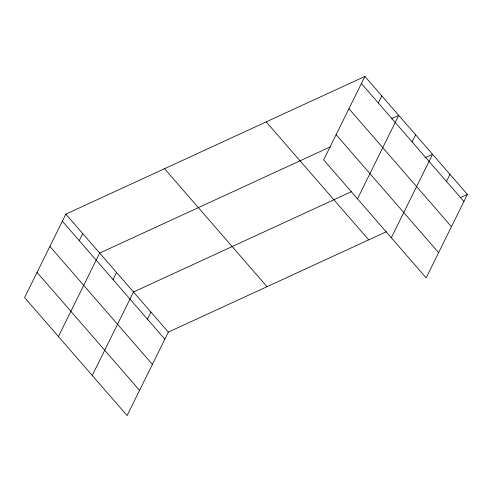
<?xml version="1.0" encoding="UTF-8"?>
<svg xmlns="http://www.w3.org/2000/svg" width="492" height="492" viewBox="0 0 492 492"><rect width="100%" height="100%" fill="white"/><g stroke="black" fill="none" stroke-linecap="round" stroke-linejoin="round"><path stroke-width="0.74" d="M364.904 76.432L323.656 159.882L426.158 277.863L467.4 194.414L364.904 76.432L65.842 214.137L24.6 297.586L127.096 415.568L168.344 332.118L386.404 231.707M79.255 240.68L82.754 233.602M58.425 336.522L99.667 253.066L330.667 146.708M113.08 279.616L116.579 272.537M92.25 375.451L133.492 292.002L351.559 191.597M147.422 319.136L150.915 312.063M378.317 102.976L381.817 95.897M357.481 198.817L398.729 115.368L391.238 118.812M412.142 141.911L415.635 134.833M391.306 237.753L432.548 154.304L425.063 157.748M446.478 181.437L449.977 174.359M460.592 197.55L467.4 194.414M361.405 83.511L463.901 201.492M348.945 108.714L451.447 226.695M336.116 134.679L438.612 252.66M266.215 121.875L368.711 239.856M164.531 168.695L267.033 286.676M65.842 214.137L168.344 332.118M62.343 221.209L164.845 339.197M49.889 246.418L152.391 364.4M37.054 272.383L139.556 390.365"/></g></svg>
